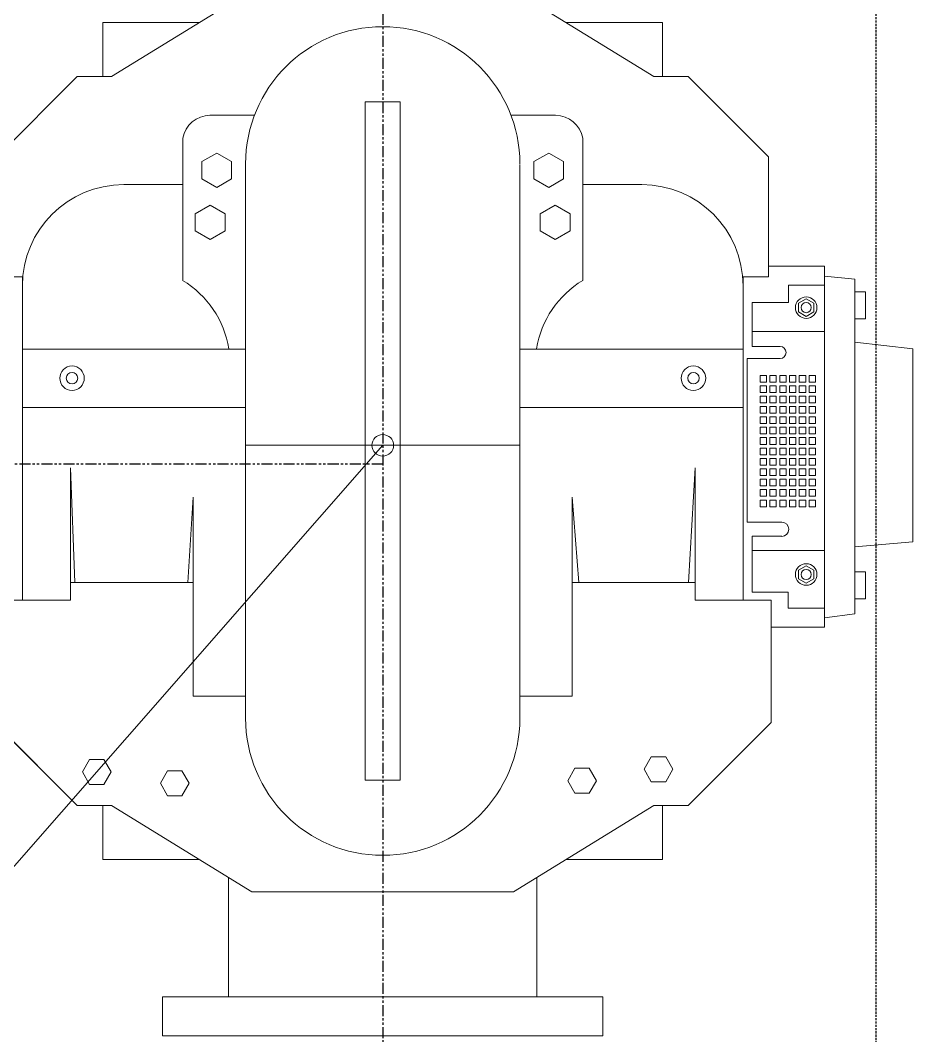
# Model space of a CAD drawing. Header units: inches. Extents: x 0 to 235202, y 0 to 361577.
# Drawn here: x 174830 to 175843, y 130742 to 131894 of the extents above; entities that cross this region are included whole.
import ezdxf
from ezdxf.enums import TextEntityAlignment as Align

# ---------------------------------------------------------------- set-up
doc = ezdxf.new("R2010")
doc.units = ezdxf.units.IN
doc.header["$MEASUREMENT"] = 0
doc.linetypes.add('HIDDEN', pattern=[0.375, 0.25, -0.125])
doc.linetypes.add('PHANTOM2', pattern=[1.25, 0.625, -0.125, 0.125, -0.125, 0.125, -0.125])
doc.layers.add('DIM', color=251, linetype='Continuous', lineweight=0)
for name, color, linetype in [('GRID_TXT45', 4, 'Continuous'), ('M-X-BKGD', 8, 'Continuous'), ('WINDOW ELEV', 3, 'Continuous')]:
    doc.layers.add(name, color=color, linetype=linetype)
doc.styles.add('SIMPLEX', font='simplex.shx')

# ---------------------------------------------------------------- blocks, each defined once
blk = doc.blocks.new('FLOOR PLAN REV 2')
at = {"color": 8, "linetype": 'PHANTOM2', "ltscale": 20}
for p, q in [((100766.6, 246053.3), (100766.6, 222708.1)), ((100766.6, 231217.3), (74313.2, 231217.3))]:
    blk.add_line(p, q, dxfattribs=at)
at = {"layer": 'DIM', "color": 8, "linetype": 'HIDDEN', "lineweight": 25, "ltscale": 10}
blk.add_line((101326.8, 230544.7), (101326.8, 231892.2), dxfattribs=at)
at = {"layer": 'DIM', "color": 8, "linetype": 'Continuous'}
for p, q in [((100458.9, 231657.1), (100618.1, 231755.3)), ((101074.2, 231657.1), (100915.1, 231755.3)), ((100448.9, 231657.1), (100448.9, 231718.5)), ((100448.9, 231718.5), (100558.6, 231718.5)), ((101084.3, 231718.5), (100974.6, 231718.5)), ((101084.3, 231657.1), (101084.3, 231718.5)), ((100328.5, 231565.9), (100419.6, 231657.1)), ((100419.6, 231657.1), (100458.9, 231657.1)), ((100419.6, 231657.1), (100448.9, 231657.1)), ((101113.5, 231657.1), (101074.2, 231657.1)), ((101113.5, 231657.1), (101084.3, 231657.1)), ((101204.6, 231565.9), (101113.5, 231657.1)), ((100746.7, 231628.3), (100786.5, 231628.3)), ((100746.7, 231238.6), (100746.7, 231628.3)), ((100786.5, 231628.3), (100786.5, 231238.6)), ((100620.9, 231613.2), (100570.5, 231613.2)), ((100912.2, 231613.2), (100962.7, 231613.2)), ((100539.6, 231587.2), (100539.6, 231425.8)), ((100993.6, 231587.2), (100993.6, 231425.8)), ((100578.2, 231570.4), (100561.2, 231560.6)), ((100595.1, 231560.6), (100578.2, 231570.4)), ((100938, 231560.6), (100955, 231570.4)), ((100955, 231570.4), (100972, 231560.6)), ((100561.2, 231560.6), (100561.2, 231541.1)), ((100595.1, 231541.1), (100595.1, 231560.6)), ((100938, 231541.1), (100938, 231560.6)), ((100972, 231560.6), (100972, 231541.1)), ((101204.6, 231565.9), (101204.6, 231429.8)), ((100610.9, 231238.6), (100610.9, 231558.1)), ((100922.3, 231557.5), (100922.3, 231238.6)), ((100561.2, 231541.1), (100578.2, 231531.3)), ((100578.2, 231531.3), (100595.1, 231541.1)), ((100955, 231531.3), (100938, 231541.1)), ((100972, 231541.1), (100955, 231531.3)), ((100472.6, 231534.5), (100539.6, 231534.5)), ((101060.6, 231534.5), (100993.6, 231534.5)), ((100570.8, 231511.3), (100553.8, 231501.5)), ((100553.8, 231501.5), (100553.8, 231481.9)), ((100587.8, 231501.5), (100570.8, 231511.3)), ((100587.8, 231481.9), (100587.8, 231501.5)), ((100945.4, 231501.5), (100962.4, 231511.3)), ((100945.4, 231481.9), (100945.4, 231501.5)), ((100962.4, 231511.3), (100979.3, 231501.5)), ((100979.3, 231501.5), (100979.3, 231481.9)), ((100553.8, 231481.9), (100570.8, 231472.1)), ((100570.8, 231472.1), (100587.8, 231481.9)), ((100962.4, 231472.1), (100945.4, 231481.9)), ((100979.3, 231481.9), (100962.4, 231472.1)), ((101268.1, 231442.1), (101204.6, 231442.1)), ((101268.1, 231419), (101268.1, 231442.1)), ((100328.5, 231429.8), (100357.6, 231429.8)), ((100357.6, 231429.8), (100357.6, 231062.9)), ((101204.6, 231429.8), (101175.6, 231429.8)), ((101175.6, 231429.8), (101175.6, 231062.9)), ((101227.4, 231400.8), (101227.4, 231420.4)), ((101227.4, 231420.4), (101268.1, 231420.4)), ((101302.6, 231427.1), (101268.1, 231430.5)), ((101268.1, 231420.4), (101268.1, 231419)), ((101302.6, 231355.5), (101302.6, 231427.1)), ((100357.6, 231347.7), (100357.6, 231419.5)), ((101175.6, 231347.7), (101175.6, 231419.5)), ((101268.1, 231419), (101268.1, 231053.7)), ((101302.6, 231412.9), (101314.8, 231412.9)), ((101302.6, 231382.1), (101302.6, 231412.9)), ((101314.8, 231412.9), (101314.8, 231382.1)), ((101185.9, 231350.8), (101185.9, 231400.8)), ((101185.9, 231400.8), (101227.4, 231400.8)), ((101238.7, 231399.9), (101247.3, 231404.9)), ((101238.7, 231390), (101238.7, 231399.9)), ((101247.3, 231404.9), (101255.9, 231399.9)), ((101255.9, 231399.9), (101255.9, 231390)), ((101247.3, 231385), (101238.7, 231390)), ((101255.9, 231390), (101247.3, 231385)), ((101314.8, 231382.1), (101302.6, 231382.1)), ((101185.9, 231367.9), (101268.1, 231367.9)), ((101302.6, 231355.5), (101302.6, 231120.8)), ((101368.2, 231348), (101302.6, 231355.5)), ((100610.9, 231347.7), (100357.6, 231347.7)), ((100357.6, 231347.7), (100357.6, 231281.6)), ((100610.9, 231281.6), (100610.9, 231347.7)), ((100922.3, 231347.7), (101175.6, 231347.7)), ((100922.3, 231281.6), (100922.3, 231347.7)), ((101175.6, 231347.7), (101175.6, 231281.6)), ((101217.6, 231350.8), (101185.9, 231350.8)), ((101368.2, 231129.2), (101368.2, 231348)), ((101180.4, 231151.4), (101180.4, 231337)), ((101180.4, 231337), (101217.6, 231337)), ((101194.9, 231310.4), (101194.9, 231318)), ((101194.9, 231318), (101202.2, 231318)), ((101202.2, 231318), (101202.2, 231310.4)), ((101206, 231310.4), (101206, 231318)), ((101206, 231318), (101213.4, 231318)), ((101213.4, 231318), (101213.4, 231310.4)), ((101217.2, 231310.4), (101217.2, 231318)), ((101217.2, 231318), (101224.5, 231318)), ((101224.5, 231318), (101224.5, 231310.4)), ((101228.3, 231310.4), (101228.3, 231318)), ((101228.3, 231318), (101235.7, 231318)), ((101235.7, 231318), (101235.7, 231310.4)), ((101239.5, 231310.4), (101239.5, 231318)), ((101239.5, 231318), (101246.8, 231318)), ((101246.8, 231318), (101246.8, 231310.4)), ((101250.6, 231310.4), (101250.6, 231318)), ((101250.6, 231318), (101258, 231318)), ((101258, 231318), (101258, 231310.4)), ((101202.2, 231310.4), (101194.9, 231310.4)), ((101194.9, 231298.6), (101194.9, 231306.2)), ((101194.9, 231306.2), (101202.2, 231306.2)), ((101202.2, 231306.2), (101202.2, 231298.6)), ((101213.4, 231310.4), (101206, 231310.4)), ((101206, 231298.6), (101206, 231306.2)), ((101206, 231306.2), (101213.4, 231306.2)), ((101213.4, 231306.2), (101213.4, 231298.6)), ((101224.5, 231310.4), (101217.2, 231310.4)), ((101217.2, 231298.6), (101217.2, 231306.2)), ((101217.2, 231306.2), (101224.5, 231306.2)), ((101224.5, 231306.2), (101224.5, 231298.6)), ((101235.7, 231310.4), (101228.3, 231310.4)), ((101228.3, 231298.6), (101228.3, 231306.2)), ((101228.3, 231306.2), (101235.7, 231306.2)), ((101235.7, 231306.2), (101235.7, 231298.6)), ((101246.8, 231310.4), (101239.5, 231310.4)), ((101239.5, 231298.6), (101239.5, 231306.2)), ((101239.5, 231306.2), (101246.8, 231306.2)), ((101246.8, 231306.2), (101246.8, 231298.6)), ((101258, 231310.4), (101250.6, 231310.4)), ((101250.6, 231298.6), (101250.6, 231306.2)), ((101250.6, 231306.2), (101258, 231306.2)), ((101258, 231306.2), (101258, 231298.6)), ((101202.2, 231298.6), (101194.9, 231298.6)), ((101194.9, 231286.8), (101194.9, 231294.4)), ((101194.9, 231294.4), (101202.2, 231294.4)), ((101202.2, 231294.4), (101202.2, 231286.8)), ((101213.4, 231298.6), (101206, 231298.6)), ((101206, 231286.8), (101206, 231294.4)), ((101206, 231294.4), (101213.4, 231294.4)), ((101213.4, 231294.4), (101213.4, 231286.8)), ((101224.5, 231298.6), (101217.2, 231298.6)), ((101217.2, 231286.8), (101217.2, 231294.4)), ((101217.2, 231294.4), (101224.5, 231294.4)), ((101224.5, 231294.4), (101224.5, 231286.8)), ((101235.7, 231298.6), (101228.3, 231298.6)), ((101228.3, 231286.8), (101228.3, 231294.4)), ((101228.3, 231294.4), (101235.7, 231294.4)), ((101235.7, 231294.4), (101235.7, 231286.8)), ((101246.8, 231298.6), (101239.5, 231298.6)), ((101239.5, 231286.8), (101239.5, 231294.4)), ((101239.5, 231294.4), (101246.8, 231294.4)), ((101246.8, 231294.4), (101246.8, 231286.8)), ((101258, 231298.6), (101250.6, 231298.6)), ((101250.6, 231286.8), (101250.6, 231294.4)), ((101250.6, 231294.4), (101258, 231294.4)), ((101258, 231294.4), (101258, 231286.8)), ((101202.2, 231286.8), (101194.9, 231286.8)), ((101194.9, 231275), (101194.9, 231282.6)), ((101194.9, 231282.6), (101202.2, 231282.6)), ((101202.2, 231282.6), (101202.2, 231275)), ((101213.4, 231286.8), (101206, 231286.8)), ((101206, 231275), (101206, 231282.6)), ((101206, 231282.6), (101213.4, 231282.6)), ((101213.4, 231282.6), (101213.4, 231275)), ((101224.5, 231286.8), (101217.2, 231286.8)), ((101217.2, 231275), (101217.2, 231282.6)), ((101217.2, 231282.6), (101224.5, 231282.6)), ((101224.5, 231282.6), (101224.5, 231275)), ((101235.7, 231286.8), (101228.3, 231286.8)), ((101228.3, 231275), (101228.3, 231282.6)), ((101228.3, 231282.6), (101235.7, 231282.6)), ((101235.7, 231282.6), (101235.7, 231275)), ((101246.8, 231286.8), (101239.5, 231286.8)), ((101239.5, 231275), (101239.5, 231282.6)), ((101239.5, 231282.6), (101246.8, 231282.6)), ((101246.8, 231282.6), (101246.8, 231275)), ((101258, 231286.8), (101250.6, 231286.8)), ((101250.6, 231275), (101250.6, 231282.6)), ((101250.6, 231282.6), (101258, 231282.6)), ((101258, 231282.6), (101258, 231275)), ((100357.6, 231281.6), (100610.9, 231281.6)), ((101175.6, 231281.6), (100922.3, 231281.6)), ((101202.2, 231275), (101194.9, 231275)), ((101194.9, 231263.2), (101194.9, 231270.9)), ((101194.9, 231270.9), (101202.2, 231270.9)), ((101202.2, 231270.9), (101202.2, 231263.2)), ((101213.4, 231275), (101206, 231275)), ((101206, 231263.2), (101206, 231270.9)), ((101206, 231270.9), (101213.4, 231270.9)), ((101213.4, 231270.9), (101213.4, 231263.2)), ((101224.5, 231275), (101217.2, 231275)), ((101217.2, 231263.2), (101217.2, 231270.9)), ((101217.2, 231270.9), (101224.5, 231270.9)), ((101224.5, 231270.9), (101224.5, 231263.2)), ((101235.7, 231275), (101228.3, 231275)), ((101228.3, 231263.2), (101228.3, 231270.9)), ((101228.3, 231270.9), (101235.7, 231270.9)), ((101235.7, 231270.9), (101235.7, 231263.2)), ((101246.8, 231275), (101239.5, 231275)), ((101239.5, 231263.2), (101239.5, 231270.9)), ((101239.5, 231270.9), (101246.8, 231270.9)), ((101246.8, 231270.9), (101246.8, 231263.2)), ((101258, 231275), (101250.6, 231275)), ((101250.6, 231263.2), (101250.6, 231270.9)), ((101250.6, 231270.9), (101258, 231270.9)), ((101258, 231270.9), (101258, 231263.2)), ((101202.2, 231263.2), (101194.9, 231263.2)), ((101194.9, 231251.5), (101194.9, 231259.1)), ((101194.9, 231259.1), (101202.2, 231259.1)), ((101202.2, 231259.1), (101202.2, 231251.5)), ((101213.4, 231263.2), (101206, 231263.2)), ((101206, 231251.5), (101206, 231259.1)), ((101206, 231259.1), (101213.4, 231259.1)), ((101213.4, 231259.1), (101213.4, 231251.5)), ((101224.5, 231263.2), (101217.2, 231263.2)), ((101217.2, 231251.5), (101217.2, 231259.1)), ((101217.2, 231259.1), (101224.5, 231259.1)), ((101224.5, 231259.1), (101224.5, 231251.5)), ((101235.7, 231263.2), (101228.3, 231263.2)), ((101228.3, 231251.5), (101228.3, 231259.1)), ((101228.3, 231259.1), (101235.7, 231259.1)), ((101235.7, 231259.1), (101235.7, 231251.5)), ((101246.8, 231263.2), (101239.5, 231263.2)), ((101239.5, 231251.5), (101239.5, 231259.1)), ((101239.5, 231259.1), (101246.8, 231259.1)), ((101246.8, 231259.1), (101246.8, 231251.5)), ((101258, 231263.2), (101250.6, 231263.2)), ((101250.6, 231251.5), (101250.6, 231259.1)), ((101250.6, 231259.1), (101258, 231259.1)), ((101258, 231259.1), (101258, 231251.5)), ((101202.2, 231251.5), (101194.9, 231251.5)), ((101213.4, 231251.5), (101206, 231251.5)), ((101224.5, 231251.5), (101217.2, 231251.5)), ((101235.7, 231251.5), (101228.3, 231251.5)), ((101246.8, 231251.5), (101239.5, 231251.5)), ((101258, 231251.5), (101250.6, 231251.5)), ((100766.6, 231238.6), (100036.1, 230404.6)), ((100922.3, 231238.6), (100610.9, 231238.6)), ((100610.9, 231238.6), (100610.9, 230928.9)), ((100922.3, 231238.6), (100610.9, 231238.6)), ((100786.5, 231238.6), (100746.7, 231238.6)), ((100746.7, 231238.6), (100746.7, 230858.6)), ((100786.5, 231238.6), (100746.7, 231238.6)), ((100786.5, 230858.6), (100786.5, 231238.6)), ((100922.3, 230929.4), (100922.3, 231238.6)), ((101202.2, 231247.3), (101194.9, 231247.3)), ((101194.9, 231247.3), (101194.9, 231239.7)), ((101194.9, 231239.7), (101202.2, 231239.7)), ((101202.2, 231239.7), (101202.2, 231247.3)), ((101213.4, 231247.3), (101206, 231247.3)), ((101206, 231247.3), (101206, 231239.7)), ((101206, 231239.7), (101213.4, 231239.7)), ((101213.4, 231239.7), (101213.4, 231247.3)), ((101224.5, 231247.3), (101217.2, 231247.3)), ((101217.2, 231247.3), (101217.2, 231239.7)), ((101217.2, 231239.7), (101224.5, 231239.7)), ((101224.5, 231239.7), (101224.5, 231247.3)), ((101235.7, 231247.3), (101228.3, 231247.3)), ((101228.3, 231247.3), (101228.3, 231239.7)), ((101228.3, 231239.7), (101235.7, 231239.7)), ((101235.7, 231239.7), (101235.7, 231247.3)), ((101246.8, 231247.3), (101239.5, 231247.3)), ((101239.5, 231247.3), (101239.5, 231239.7)), ((101239.5, 231239.7), (101246.8, 231239.7)), ((101246.8, 231239.7), (101246.8, 231247.3)), ((101258, 231247.3), (101250.6, 231247.3)), ((101250.6, 231247.3), (101250.6, 231239.7)), ((101250.6, 231239.7), (101258, 231239.7)), ((101258, 231239.7), (101258, 231247.3)), ((101202.2, 231235.5), (101194.9, 231235.5)), ((101194.9, 231235.5), (101194.9, 231227.9)), ((101194.9, 231227.9), (101202.2, 231227.9)), ((101202.2, 231227.9), (101202.2, 231235.5)), ((101213.4, 231235.5), (101206, 231235.5)), ((101206, 231235.5), (101206, 231227.9)), ((101206, 231227.9), (101213.4, 231227.9)), ((101213.4, 231227.9), (101213.4, 231235.5)), ((101224.5, 231235.5), (101217.2, 231235.5)), ((101217.2, 231235.5), (101217.2, 231227.9)), ((101217.2, 231227.9), (101224.5, 231227.9)), ((101224.5, 231227.9), (101224.5, 231235.5)), ((101235.7, 231235.5), (101228.3, 231235.5)), ((101228.3, 231235.5), (101228.3, 231227.9)), ((101228.3, 231227.9), (101235.7, 231227.9)), ((101235.7, 231227.9), (101235.7, 231235.5)), ((101246.8, 231235.5), (101239.5, 231235.5)), ((101239.5, 231235.5), (101239.5, 231227.9)), ((101239.5, 231227.9), (101246.8, 231227.9)), ((101246.8, 231227.9), (101246.8, 231235.5)), ((101258, 231235.5), (101250.6, 231235.5)), ((101250.6, 231235.5), (101250.6, 231227.9)), ((101250.6, 231227.9), (101258, 231227.9)), ((101258, 231227.9), (101258, 231235.5)), ((100412, 231062.9), (100412, 231213.2)), ((100412, 231213.2), (100417.1, 231083)), ((101121.1, 231213.2), (101113.8, 231083)), ((101121.1, 231062.9), (101121.1, 231213.2)), ((101202.2, 231223.7), (101194.9, 231223.7)), ((101194.9, 231223.7), (101194.9, 231216.1)), ((101194.9, 231216.1), (101202.2, 231216.1)), ((101202.2, 231216.1), (101202.2, 231223.7)), ((101213.4, 231223.7), (101206, 231223.7)), ((101206, 231223.7), (101206, 231216.1)), ((101206, 231216.1), (101213.4, 231216.1)), ((101213.4, 231216.1), (101213.4, 231223.7)), ((101224.5, 231223.7), (101217.2, 231223.7)), ((101217.2, 231223.7), (101217.2, 231216.1)), ((101217.2, 231216.1), (101224.5, 231216.1)), ((101224.5, 231216.1), (101224.5, 231223.7)), ((101235.7, 231223.7), (101228.3, 231223.7)), ((101228.3, 231223.7), (101228.3, 231216.1)), ((101228.3, 231216.1), (101235.7, 231216.1)), ((101235.7, 231216.1), (101235.7, 231223.7)), ((101246.8, 231223.7), (101239.5, 231223.7)), ((101239.5, 231223.7), (101239.5, 231216.1)), ((101239.5, 231216.1), (101246.8, 231216.1)), ((101246.8, 231216.1), (101246.8, 231223.7)), ((101258, 231223.7), (101250.6, 231223.7)), ((101250.6, 231223.7), (101250.6, 231216.1)), ((101250.6, 231216.1), (101258, 231216.1)), ((101258, 231216.1), (101258, 231223.7)), ((101202.2, 231211.9), (101194.9, 231211.9)), ((101194.9, 231211.9), (101194.9, 231204.3)), ((101194.9, 231204.3), (101202.2, 231204.3)), ((101202.2, 231204.3), (101202.2, 231211.9)), ((101213.4, 231211.9), (101206, 231211.9)), ((101206, 231211.9), (101206, 231204.3)), ((101206, 231204.3), (101213.4, 231204.3)), ((101213.4, 231204.3), (101213.4, 231211.9)), ((101224.5, 231211.9), (101217.2, 231211.9)), ((101217.2, 231211.9), (101217.2, 231204.3)), ((101217.2, 231204.3), (101224.5, 231204.3)), ((101224.5, 231204.3), (101224.5, 231211.9)), ((101235.7, 231211.9), (101228.3, 231211.9)), ((101228.3, 231211.9), (101228.3, 231204.3)), ((101228.3, 231204.3), (101235.7, 231204.3)), ((101235.7, 231204.3), (101235.7, 231211.9)), ((101246.8, 231211.9), (101239.5, 231211.9)), ((101239.5, 231211.9), (101239.5, 231204.3)), ((101239.5, 231204.3), (101246.8, 231204.3)), ((101246.8, 231204.3), (101246.8, 231211.9)), ((101258, 231211.9), (101250.6, 231211.9)), ((101250.6, 231211.9), (101250.6, 231204.3)), ((101250.6, 231204.3), (101258, 231204.3)), ((101258, 231204.3), (101258, 231211.9)), ((101202.2, 231200.1), (101194.9, 231200.1)), ((101194.9, 231200.1), (101194.9, 231192.5)), ((101194.9, 231192.5), (101202.2, 231192.5)), ((101202.2, 231192.5), (101202.2, 231200.1)), ((101213.4, 231200.1), (101206, 231200.1)), ((101206, 231200.1), (101206, 231192.5)), ((101206, 231192.5), (101213.4, 231192.5)), ((101213.4, 231192.5), (101213.4, 231200.1)), ((101224.5, 231200.1), (101217.2, 231200.1)), ((101217.2, 231200.1), (101217.2, 231192.5)), ((101217.2, 231192.5), (101224.5, 231192.5)), ((101224.5, 231192.5), (101224.5, 231200.1)), ((101235.7, 231200.1), (101228.3, 231200.1)), ((101228.3, 231200.1), (101228.3, 231192.5)), ((101228.3, 231192.5), (101235.7, 231192.5)), ((101235.7, 231192.5), (101235.7, 231200.1)), ((101246.8, 231200.1), (101239.5, 231200.1)), ((101239.5, 231200.1), (101239.5, 231192.5)), ((101239.5, 231192.5), (101246.8, 231192.5)), ((101246.8, 231192.5), (101246.8, 231200.1)), ((101258, 231200.1), (101250.6, 231200.1)), ((101250.6, 231200.1), (101250.6, 231192.5)), ((101250.6, 231192.5), (101258, 231192.5)), ((101258, 231192.5), (101258, 231200.1)), ((100551.4, 231179.7), (100545.2, 231083)), ((100551.4, 231179.7), (100551.4, 230953.8)), ((100981.8, 231179.7), (100981.8, 230953.8)), ((100981.8, 231179.7), (100989.3, 231083)), ((101202.2, 231188.3), (101194.9, 231188.3)), ((101194.9, 231188.3), (101194.9, 231180.7)), ((101194.9, 231180.7), (101202.2, 231180.7)), ((101202.2, 231180.7), (101202.2, 231188.3)), ((101213.4, 231188.3), (101206, 231188.3)), ((101206, 231188.3), (101206, 231180.7)), ((101206, 231180.7), (101213.4, 231180.7)), ((101213.4, 231180.7), (101213.4, 231188.3)), ((101224.5, 231188.3), (101217.2, 231188.3)), ((101217.2, 231188.3), (101217.2, 231180.7)), ((101217.2, 231180.7), (101224.5, 231180.7)), ((101224.5, 231180.7), (101224.5, 231188.3)), ((101235.7, 231188.3), (101228.3, 231188.3)), ((101228.3, 231188.3), (101228.3, 231180.7)), ((101228.3, 231180.7), (101235.7, 231180.7)), ((101235.7, 231180.7), (101235.7, 231188.3)), ((101246.8, 231188.3), (101239.5, 231188.3)), ((101239.5, 231188.3), (101239.5, 231180.7)), ((101239.5, 231180.7), (101246.8, 231180.7)), ((101246.8, 231180.7), (101246.8, 231188.3)), ((101258, 231188.3), (101250.6, 231188.3)), ((101250.6, 231188.3), (101250.6, 231180.7)), ((101250.6, 231180.7), (101258, 231180.7)), ((101258, 231180.7), (101258, 231188.3)), ((101202.2, 231176.5), (101194.9, 231176.5)), ((101194.9, 231176.5), (101194.9, 231168.9)), ((101194.9, 231168.9), (101202.2, 231168.9)), ((101202.2, 231168.9), (101202.2, 231176.5)), ((101213.4, 231176.5), (101206, 231176.5)), ((101206, 231176.5), (101206, 231168.9)), ((101206, 231168.9), (101213.4, 231168.9)), ((101213.4, 231168.9), (101213.4, 231176.5)), ((101224.5, 231176.5), (101217.2, 231176.5)), ((101217.2, 231176.5), (101217.2, 231168.9)), ((101217.2, 231168.9), (101224.5, 231168.9)), ((101224.5, 231168.9), (101224.5, 231176.5)), ((101235.7, 231176.5), (101228.3, 231176.5)), ((101228.3, 231176.5), (101228.3, 231168.9)), ((101228.3, 231168.9), (101235.7, 231168.9)), ((101235.7, 231168.9), (101235.7, 231176.5)), ((101246.8, 231176.5), (101239.5, 231176.5)), ((101239.5, 231176.5), (101239.5, 231168.9)), ((101239.5, 231168.9), (101246.8, 231168.9)), ((101246.8, 231168.9), (101246.8, 231176.5)), ((101258, 231176.5), (101250.6, 231176.5)), ((101250.6, 231176.5), (101250.6, 231168.9)), ((101250.6, 231168.9), (101258, 231168.9)), ((101258, 231168.9), (101258, 231176.5)), ((101219.5, 231151.4), (101180.4, 231151.4)), ((101185.9, 231072), (101185.9, 231135.3)), ((101185.9, 231135.3), (101219.5, 231135.3)), ((101302.6, 231123.3), (101368.2, 231129.2)), ((101302.6, 231047.3), (101302.6, 231123.3)), ((101185.9, 231119.1), (101268.1, 231119.1)), ((101247.3, 231101.9), (101238.7, 231097)), ((101255.9, 231097), (101247.3, 231101.9)), ((101238.7, 231097), (101238.7, 231087)), ((101238.7, 231087), (101247.3, 231082.1)), ((101247.3, 231082.1), (101255.9, 231087)), ((101255.9, 231087), (101255.9, 231097)), ((101314.8, 231095.1), (101302.6, 231095.1)), ((101302.6, 231095.1), (101302.6, 231064.4)), ((101314.8, 231064.4), (101314.8, 231095.1)), ((100412, 231083), (100551.4, 231083)), ((101121.1, 231083), (100981.8, 231083)), ((101227, 231072), (101185.9, 231072)), ((101227, 231053.7), (101227, 231072)), ((101302.6, 231064.4), (101314.8, 231064.4)), ((100357.6, 231062.9), (100325.6, 231062.9)), ((100357.6, 231062.9), (100412, 231062.9)), ((101175.6, 231062.9), (101121.1, 231062.9)), ((101175.6, 231062.9), (101207.5, 231062.9)), ((101207.5, 231062.9), (101207.5, 230923.9)), ((101268.1, 231053.7), (101227, 231053.7)), ((101268.1, 231053.7), (101268.1, 231032.1)), ((101268.1, 231042.9), (101302.6, 231047.3)), ((101268.1, 231032.1), (101207.5, 231032.1)), ((100551.4, 230953.8), (100610.9, 230953.8)), ((100981.8, 230953.8), (100922.3, 230953.8)), ((100325.6, 230923.9), (100419.6, 230829.8)), ((100328.5, 230921.1), (100419.6, 230829.8)), ((101207.5, 230923.9), (101113.5, 230829.8)), ((101204.6, 230921.1), (101113.5, 230829.8)), ((100433.9, 230881.9), (100425.8, 230867.8)), ((100450.2, 230881.9), (100433.9, 230881.9)), ((100458.4, 230867.8), (100450.2, 230881.9)), ((101071.5, 230885.1), (101063.4, 230870.9)), ((101087.8, 230885.1), (101071.5, 230885.1)), ((101096, 230870.9), (101087.8, 230885.1)), ((100425.8, 230867.8), (100433.9, 230853.7)), ((100450.2, 230853.7), (100458.4, 230867.8)), ((100522.3, 230869.1), (100514.2, 230855)), ((100538.6, 230869.1), (100522.3, 230869.1)), ((100546.7, 230855), (100538.6, 230869.1)), ((100984.7, 230872), (100976.6, 230857.9)), ((101001, 230872), (100984.7, 230872)), ((101009.2, 230857.9), (101001, 230872)), ((101063.4, 230870.9), (101071.5, 230856.8)), ((101087.8, 230856.8), (101096, 230870.9)), ((100746.7, 230858.6), (100786.5, 230858.6)), ((100976.6, 230857.9), (100984.7, 230843.8)), ((101001, 230843.8), (101009.2, 230857.9)), ((101071.5, 230856.8), (101087.8, 230856.8)), ((100433.9, 230853.7), (100450.2, 230853.7)), ((100514.2, 230855), (100522.3, 230840.9)), ((100538.6, 230840.9), (100546.7, 230855)), ((100522.3, 230840.9), (100538.6, 230840.9)), ((100984.7, 230843.8), (101001, 230843.8)), ((100419.6, 230829.8), (100458.9, 230829.8)), ((100419.6, 230829.8), (100448.9, 230829.8)), ((100419.6, 230829.8), (100448.9, 230829.8)), ((100448.9, 230829.8), (100448.9, 230768.4)), ((100448.9, 230829.8), (100448.9, 230768.4)), ((100458.9, 230829.8), (100618.1, 230731.7)), ((101074.2, 230829.8), (100915.1, 230731.7)), ((101113.5, 230829.8), (101074.2, 230829.8)), ((101113.5, 230829.8), (101084.3, 230829.8)), ((101084.3, 230829.8), (101084.3, 230768.4)), ((101113.5, 230829.8), (101084.3, 230829.8)), ((101084.3, 230829.8), (101084.3, 230768.4)), ((100448.9, 230768.4), (100558.6, 230768.4)), ((100448.9, 230768.4), (100558.6, 230768.4)), ((101084.3, 230768.4), (100974.6, 230768.4)), ((101084.3, 230768.4), (100974.6, 230768.4)), ((100591.6, 230748), (100591.6, 230612.4)), ((100941.6, 230748), (100941.6, 230612.4)), ((100618.1, 230731.7), (100915.1, 230731.7)), ((100618.1, 230731.7), (100915.1, 230731.7)), ((100591.6, 230612.4), (100516.6, 230612.4)), ((100516.6, 230612.4), (101016.6, 230612.4)), ((100516.6, 230568.5), (100516.6, 230612.4)), ((101016.6, 230612.4), (101016.6, 230568.5)), ((101016.6, 230568.5), (100516.6, 230568.5))]:
    blk.add_line(p, q, dxfattribs=at)
for centre, radius in [((101247.3, 231394.9), 12.2), ((101247.3, 231394.9), 5.74), ((100413.9, 231314.8), 13.9), ((101119.3, 231314.8), 13.9), ((100413.9, 231314.8), 6.49), ((101119.3, 231314.8), 6.49), ((100766.6, 231238.6), 12.3), ((100766.6, 231238.6), 12.3), ((101247.3, 231092), 12.2), ((101247.3, 231092), 5.74)]:
    blk.add_circle(centre, radius, dxfattribs=at)
for centre, radius, start, end in [((100766.6, 231558.1), 155.7, 0, 180), ((100570.5, 231581.8), 31.4, 90, 170.0569), ((100962.7, 231581.8), 31.4, 9.9431, 90), ((100472.6, 231419.5), 115, 90, 180), ((101060.6, 231419.5), 115, 0, 90), ((100481.3, 231330), 112.1, 9.3158, 58.7267), ((101051.8, 231330), 112.1, 121.2733, 170.6842), ((101217.6, 231343.9), 6.9, 270, 90), ((101219.5, 231143.3), 8.06, 270, 90), ((100766.6, 230928.9), 155.7, 180, 0), ((100766.6, 230928.9), 155.7, 180, 0)]:
    blk.add_arc(centre, radius, start, end, dxfattribs=at)
at = {"layer": 'GRID_TXT45', "color": 8, "style": 'SIMPLEX'}
for p in [(53803.1, 233267.6), (53803.1, 227018.5), (53803.1, 220768)]:
    blk.add_attdef('GRD_TXT', text='', height=450, rotation=180, dxfattribs=at).set_placement(p, align=Align.MIDDLE_CENTER)
blk = doc.blocks.new('PLAN REV 1')
at = {"layer": 'WINDOW ELEV', "color": 1}
blk.add_blockref('FLOOR PLAN REV 2', (115854.5, -22751.9), dxfattribs=at)

msp = doc.modelspace()

# ---------------------------------------------------------------- block references
at = {"layer": 'M-X-BKGD', "color": 8}
msp.add_blockref('PLAN REV 1', (-41380, -77074.9), dxfattribs=at)

doc.saveas('drawing.dxf')
